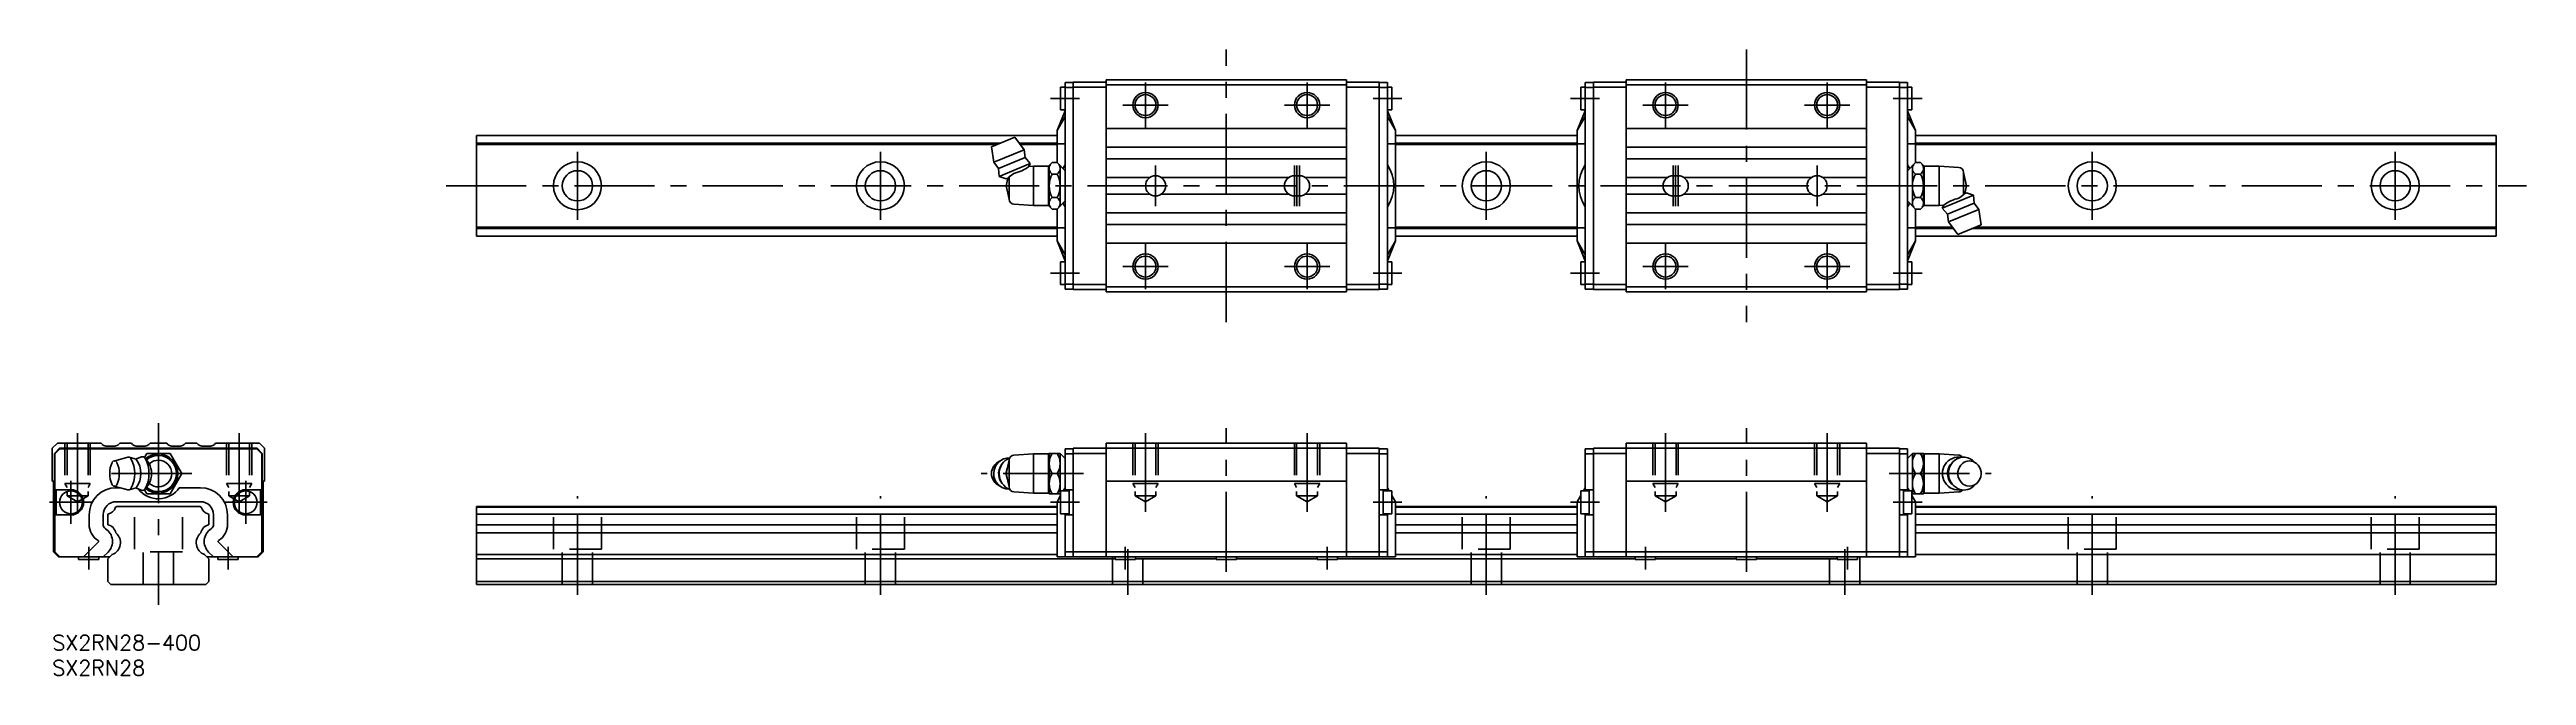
# Model space of a CAD drawing. Extents: x -1 to 490, y -8 to 116.
import ezdxf

# ---------------------------------------------------------------- set-up
doc = ezdxf.new("R2010")
doc.units = 0
doc.header["$LTSCALE"] = 0.5
doc.linetypes.add('CENTER', pattern=[50.8, 31.75, -6.35, 6.35, -6.35])
doc.linetypes.add('DASHED', pattern=[19.05, 12.7, -6.35])
for name, color, linetype in [('MSM_CENTER', 1, 'CENTER'), ('MSM_CONTINUOUS', 7, 'CONTINUOUS'), ('MSM_DASHED', 4, 'DASHED'), ('MSM_NARROW', 5, 'CONTINUOUS'), ('MSM_PART_NUMBER', 7, 'CONTINUOUS')]:
    doc.layers.add(name, color=color, linetype=linetype)
doc.styles.get("Standard").update_dxf_attribs({"font": 'txt.shx', "height": 3, "bigfont": 'bigfont.shx'})

# ---------------------------------------------------------------- blocks, each defined once
blk = doc.blocks.new('*U9')
at = {"layer": 'MSM_PART_NUMBER'}
blk.add_text('SX2RN28-400', height=3, dxfattribs=at).set_placement((0, -3))
blk = doc.blocks.new('*U10')
at = {"layer": 'MSM_PART_NUMBER'}
blk.add_text('SX2RN28', height=3, dxfattribs=at).set_placement((0, -8))

msp = doc.modelspace()

# ---------------------------------------------------------------- linework, layer by layer
at = {"layer": 'MSM_CENTER'}
for p, q in [((232.5, 62), (232.5, 116)), ((335.5, 116), (335.5, 62)), ((216.5, 100.5), (216.5, 109.5)), ((248.5, 100.5), (248.5, 109.5)), ((319.5, 109.5), (319.5, 100.5)), ((351.5, 109.5), (351.5, 100.5)), ((197.7, 106.3), (203.4, 106.3)), ((212, 105), (221, 105)), ((244, 105), (253, 105)), ((261.6, 106.3), (267.3, 106.3)), ((306.4, 106.3), (300.7, 106.3)), ((324, 105), (315, 105)), ((356, 105), (347, 105)), ((370.3, 106.3), (364.6, 106.3)), ((104, 82.25), (104, 95.75)), ((164, 82.25), (164, 95.75)), ((284, 82.25), (284, 95.75)), ((404, 82.25), (404, 95.75)), ((464, 82.25), (464, 95.75)), ((78, 89), (490, 89)), ((218.5, 85), (218.5, 93)), ((246, 93), (246, 85)), ((246.5, 93), (246.5, 85)), ((247, 93), (247, 85)), ((321, 93), (321, 85)), ((321.5, 93), (321.5, 85)), ((322, 93), (322, 85)), ((349.5, 85), (349.5, 93)), ((216.5, 68.5), (216.5, 77.5)), ((248.5, 68.5), (248.5, 77.5)), ((319.5, 77.5), (319.5, 68.5)), ((351.5, 77.5), (351.5, 68.5)), ((197.7, 71.7), (203.4, 71.7)), ((212, 73), (221, 73)), ((244, 73), (253, 73)), ((261.6, 71.7), (267.3, 71.7)), ((306.4, 71.7), (300.7, 71.7)), ((324, 73), (315, 73)), ((356, 73), (347, 73)), ((370.3, 71.7), (364.6, 71.7)), ((5, 40), (5, 24.41)), ((21, 42), (21, 6)), ((37, 40), (37, 24.41)), ((216.5, 40), (216.5, 24.41)), ((232.5, 12.5), (232.5, 41)), ((248.5, 40), (248.5, 24.41)), ((319.5, 40), (319.5, 24.41)), ((335.5, 12.5), (335.5, 41)), ((351.5, 40), (351.5, 24.41)), ((3.7, 22.05), (3.7, 30.55)), ((27.62, 32), (9.36, 32)), ((38.3, 22.05), (38.3, 30.55)), ((204.2, 32), (183.99, 32)), ((363.8, 32), (384.01, 32)), ((-0.55, 26.3), (7.95, 26.3)), ((34.05, 26.3), (42.55, 26.3)), ((104, 8), (104, 27.5)), ((164, 8), (164, 27.5)), ((203.4, 26.3), (197.7, 26.3)), ((261.6, 26.3), (267.3, 26.3)), ((284, 8), (284, 27.5)), ((306.4, 26.3), (300.7, 26.3)), ((364.6, 26.3), (370.3, 26.3)), ((404, 8), (404, 27.5)), ((464, 8), (464, 27.5)), ((7.2, 13), (7.2, 17.5)), ((34.8, 13), (34.8, 17.5)), ((212.5, 13), (212.5, 17.5)), ((213, 8), (213, 17)), ((252.5, 13), (252.5, 17.5)), ((315.5, 13), (315.5, 17.5)), ((355, 8), (355, 17)), ((355.5, 13), (355.5, 17.5))]:
    msp.add_line(p, q, dxfattribs=at)
at = {"layer": 'MSM_CONTINUOUS'}
for p, q in [((199.7, 104.05), (199.7, 108.55)), ((199.7, 108.55), (200.6, 108.55)), ((200.6, 68.5), (200.6, 109.5)), ((200.6, 109.5), (202.2, 109.5)), ((200.6, 108.5), (202.2, 108.5)), ((202.2, 109.55), (208.7, 109.55)), ((202.2, 109.55), (202.2, 68.45)), ((202.2, 108.55), (208.7, 108.55)), ((208.7, 110), (208.7, 68)), ((256.3, 110), (208.7, 110)), ((256.3, 109), (208.7, 109)), ((256.3, 110), (256.3, 68)), ((262.8, 109.55), (256.3, 109.55)), ((262.8, 108.55), (256.3, 108.55)), ((262.8, 109.55), (262.8, 68.45)), ((264.4, 109.5), (262.8, 109.5)), ((264.4, 108.5), (262.8, 108.5)), ((264.4, 68.5), (264.4, 109.5)), ((265.3, 108.55), (264.4, 108.55)), ((265.3, 104.05), (265.3, 108.55)), ((302.7, 104.05), (302.7, 108.55)), ((302.7, 108.55), (303.6, 108.55)), ((303.6, 109.5), (303.6, 68.5)), ((303.6, 109.5), (305.2, 109.5)), ((303.6, 108.5), (305.2, 108.5)), ((305.2, 68.45), (305.2, 109.55)), ((305.2, 109.55), (311.7, 109.55)), ((305.2, 108.55), (311.7, 108.55)), ((311.7, 68), (311.7, 110)), ((311.7, 110), (359.3, 110)), ((311.7, 109), (359.3, 109)), ((359.3, 68), (359.3, 110)), ((365.8, 109.55), (359.3, 109.55)), ((365.8, 108.55), (359.3, 108.55)), ((365.8, 68.45), (365.8, 109.55)), ((367.4, 109.5), (365.8, 109.5)), ((367.4, 108.5), (365.8, 108.5)), ((367.4, 109.5), (367.4, 68.5)), ((368.3, 108.55), (367.4, 108.55)), ((368.3, 104.05), (368.3, 108.55)), ((199, 99.93), (200.6, 103.83)), ((199.7, 104.05), (200.6, 104.05)), ((265.3, 104.05), (264.4, 104.05)), ((266, 99.93), (264.4, 103.83)), ((302, 99.93), (303.6, 103.83)), ((302.7, 104.05), (303.6, 104.05)), ((368.3, 104.05), (367.4, 104.05)), ((369, 99.93), (367.4, 103.83)), ((199, 99), (84, 99)), ((84, 79), (84, 99)), ((186, 96.73), (190.62, 98.64)), ((192.47, 96.16), (190.62, 98.64)), ((199, 99.93), (200.6, 102.7)), ((199, 99.93), (199, 93.6)), ((256.3, 100.35), (208.7, 100.35)), ((266, 99.93), (264.4, 102.7)), ((266, 99.93), (266, 78.07)), ((266, 99), (302, 99)), ((302, 99.93), (303.6, 102.7)), ((302, 78.07), (302, 99.93)), ((311.7, 100.35), (359.3, 100.35)), ((369, 99.93), (367.4, 102.7)), ((369, 93.6), (369, 99.93)), ((369, 99), (484, 99)), ((484, 99), (484, 79)), ((187.82, 97.48), (84, 97.48)), ((187.13, 97.2), (84, 97.2)), ((186, 96.73), (186.44, 93.67)), ((186.44, 93.67), (192.47, 96.16)), ((186.44, 93.67), (187.41, 92.45)), ((187.41, 92.45), (192.65, 94.61)), ((187.51, 90.87), (193.69, 93.42)), ((199, 97.48), (191.48, 97.48)), ((199, 97.2), (191.69, 97.2)), ((192.65, 94.61), (192.47, 96.16)), ((193.69, 93.42), (192.65, 94.61)), ((193.41, 92.82), (193.69, 93.42)), ((197.3, 92.87), (198.04, 93.62)), ((198.04, 93.62), (198.98, 93.62)), ((198.98, 93.62), (200.6, 92)), ((199, 97.33), (200.6, 97.33)), ((256.3, 96.65), (208.7, 96.65)), ((256.3, 94.35), (208.7, 94.35)), ((266, 97.33), (264.4, 97.33)), ((266, 97.48), (302, 97.48)), ((266, 97.2), (302, 97.2)), ((302, 97.33), (303.6, 97.33)), ((311.7, 96.65), (359.3, 96.65)), ((311.7, 94.35), (359.3, 94.35)), ((369, 97.33), (367.4, 97.33)), ((369.02, 93.62), (367.4, 92)), ((369, 97.48), (484, 97.48)), ((369, 97.2), (484, 97.2)), ((369.96, 93.62), (369.02, 93.62)), ((370.7, 92.87), (369.96, 93.62)), ((187.41, 92.45), (187.51, 90.87)), ((187.51, 90.87), (188.9, 90.36)), ((188.9, 90.36), (189.38, 90.56)), ((188.9, 89), (189.24, 90.5)), ((188.9, 89), (189.5, 86.35)), ((189.38, 90.56), (189.5, 90.81)), ((189.5, 90.81), (190.44, 91.46)), ((189.5, 86.35), (189.5, 90.81)), ((194.3, 92.87), (193.41, 92.82)), ((197.3, 92.87), (194.3, 92.87)), ((194.3, 85.13), (194.3, 92.87)), ((197.3, 85.13), (197.3, 92.87)), ((197.43, 93), (197.43, 85)), ((198.04, 91.31), (198.98, 91.31)), ((199.6, 93), (199.6, 85)), ((200.14, 92.46), (200.6, 93.14)), ((217.37, 90.65), (208.7, 90.65)), ((244.87, 90.65), (219.63, 90.65)), ((246, 91), (247, 91)), ((256.3, 90.65), (248.13, 90.65)), ((319.87, 90.65), (311.7, 90.65)), ((321, 91), (322, 91)), ((348.37, 90.65), (323.13, 90.65)), ((359.3, 90.65), (350.63, 90.65)), ((367.86, 92.46), (367.4, 93.14)), ((368.4, 93), (368.4, 85)), ((369.96, 91.31), (369.02, 91.31)), ((370.57, 93), (370.57, 85)), ((370.7, 92.87), (373.7, 92.87)), ((370.7, 92.87), (370.7, 85.13)), ((373.7, 92.87), (373.7, 85.13)), ((373.7, 92.87), (377.56, 92.65)), ((379.1, 89), (378.5, 91.65)), ((378.5, 91.65), (378.5, 87.19)), ((379.1, 89), (378.76, 87.5)), ((194.3, 85.13), (190.44, 85.35)), ((197.3, 85.13), (194.3, 85.13)), ((197.3, 85.13), (198.04, 84.38)), ((198.04, 86.69), (198.98, 86.69)), ((198.04, 84.38), (198.98, 84.38)), ((198.98, 84.38), (200.6, 86)), ((199, 84.4), (199, 78.07)), ((200.14, 85.54), (200.6, 84.86)), ((217.37, 87.35), (208.7, 87.35)), ((256.3, 83.65), (208.7, 83.65)), ((244.87, 87.35), (219.63, 87.35)), ((246, 87), (247, 87)), ((256.3, 87.35), (248.13, 87.35)), ((319.87, 87.35), (311.7, 87.35)), ((311.7, 83.65), (359.3, 83.65)), ((321, 87), (322, 87)), ((348.37, 87.35), (323.13, 87.35)), ((359.3, 87.35), (350.63, 87.35)), ((369.02, 84.38), (367.4, 86)), ((367.86, 85.54), (367.4, 84.86)), ((369, 78.07), (369, 84.4)), ((369.96, 86.69), (369.02, 86.69)), ((369.96, 84.38), (369.02, 84.38)), ((370.7, 85.13), (369.96, 84.38)), ((370.7, 85.13), (373.7, 85.13)), ((373.7, 85.13), (374.59, 85.18)), ((380.49, 87.13), (374.31, 84.58)), ((374.59, 85.18), (374.31, 84.58)), ((374.31, 84.58), (375.35, 83.39)), ((380.59, 85.55), (375.35, 83.39)), ((381.56, 84.33), (375.53, 81.84)), ((378.5, 87.19), (377.56, 86.54)), ((378.62, 87.44), (378.5, 87.19)), ((379.1, 87.64), (378.62, 87.44)), ((380.49, 87.13), (379.1, 87.64)), ((380.59, 85.55), (380.49, 87.13)), ((381.56, 84.33), (380.59, 85.55)), ((382, 81.27), (381.56, 84.33)), ((199, 80.8), (84, 80.8)), ((199, 80.52), (84, 80.52)), ((199, 79), (84, 79)), ((199, 80.67), (200.6, 80.67)), ((256.3, 81.35), (208.7, 81.35)), ((266, 80.67), (264.4, 80.67)), ((266, 80.8), (302, 80.8)), ((266, 80.52), (302, 80.52)), ((266, 79), (302, 79)), ((302, 80.67), (303.6, 80.67)), ((311.7, 81.35), (359.3, 81.35)), ((369, 80.67), (367.4, 80.67)), ((369, 80.8), (376.31, 80.8)), ((369, 80.52), (376.52, 80.52)), ((369, 79), (484, 79)), ((375.35, 83.39), (375.53, 81.84)), ((375.53, 81.84), (377.38, 79.36)), ((382, 81.27), (377.38, 79.36)), ((380.18, 80.52), (484, 80.52)), ((380.87, 80.8), (484, 80.8)), ((199, 78.07), (200.6, 75.3)), ((199, 78.07), (200.6, 74.17)), ((199.7, 73.95), (199.7, 69.45)), ((199.7, 73.95), (200.6, 73.95)), ((256.3, 77.65), (208.7, 77.65)), ((266, 78.07), (264.4, 75.3)), ((266, 78.07), (264.4, 74.17)), ((265.3, 73.95), (264.4, 73.95)), ((265.3, 73.95), (265.3, 69.45)), ((302, 78.07), (303.6, 75.3)), ((302, 78.07), (303.6, 74.17)), ((302.7, 73.95), (302.7, 69.45)), ((302.7, 73.95), (303.6, 73.95)), ((311.7, 77.65), (359.3, 77.65)), ((369, 78.07), (367.4, 75.3)), ((369, 78.07), (367.4, 74.17)), ((368.3, 73.95), (367.4, 73.95)), ((368.3, 73.95), (368.3, 69.45)), ((199.7, 69.45), (200.6, 69.45)), ((200.6, 69.5), (202.2, 69.5)), ((202.2, 69.45), (208.7, 69.45)), ((256.3, 69), (208.7, 69)), ((262.8, 69.45), (256.3, 69.45)), ((264.4, 69.5), (262.8, 69.5)), ((265.3, 69.45), (264.4, 69.45)), ((302.7, 69.45), (303.6, 69.45)), ((303.6, 69.5), (305.2, 69.5)), ((305.2, 69.45), (311.7, 69.45)), ((311.7, 69), (359.3, 69)), ((365.8, 69.45), (359.3, 69.45)), ((367.4, 69.5), (365.8, 69.5)), ((368.3, 69.45), (367.4, 69.45)), ((200.6, 68.5), (202.2, 68.5)), ((202.2, 68.45), (208.7, 68.45)), ((208.7, 68), (256.3, 68)), ((262.8, 68.45), (256.3, 68.45)), ((264.4, 68.5), (262.8, 68.5)), ((303.6, 68.5), (305.2, 68.5)), ((305.2, 68.45), (311.7, 68.45)), ((311.7, 68), (359.3, 68)), ((365.8, 68.45), (359.3, 68.45)), ((367.4, 68.5), (365.8, 68.5)), ((0, 37), (1, 38)), ((0, 37), (0, 30.5)), ((1.45, 37), (0.45, 36)), ((0.45, 36), (0.45, 16.5)), ((0.5, 35.9), (1.5, 36.9)), ((0.5, 35.9), (0.5, 28.8)), ((1, 38), (9.65, 38)), ((1.45, 37), (40.55, 37)), ((1.5, 36.9), (40.5, 36.9)), ((9.65, 38), (9.91, 37.74)), ((10.61, 37.45), (12.39, 37.45)), ((12.18, 34.48), (14.95, 35.24)), ((13.35, 38), (13.09, 37.74)), ((13.35, 38), (15.65, 38)), ((15.24, 35.24), (16.6, 34.82)), ((15.65, 38), (15.91, 37.74)), ((16.46, 34.86), (17.65, 35.3)), ((16.61, 37.45), (18.39, 37.45)), ((18.69, 36), (18.23, 35.21)), ((18.32, 35.11), (19.17, 34.01)), ((23.31, 36), (18.69, 36)), ((19.35, 38), (19.09, 37.74)), ((19.35, 38), (22.65, 38)), ((22.65, 38), (22.91, 37.74)), ((25.62, 32), (23.31, 36)), ((25.39, 37.45), (23.61, 37.45)), ((26.35, 38), (26.09, 37.74)), ((28.65, 38), (26.35, 38)), ((28.65, 38), (28.91, 37.74)), ((31.39, 37.45), (29.61, 37.45)), ((32.35, 38), (32.09, 37.74)), ((41, 38), (32.35, 38)), ((41.5, 35.9), (40.5, 36.9)), ((40.55, 37), (41.55, 36)), ((42, 37), (41, 38)), ((41.5, 35.9), (41.5, 28.8)), ((41.55, 36), (41.55, 16.5)), ((42, 37), (42, 30.5)), ((188.9, 32), (189.5, 34.65)), ((189.5, 29.35), (189.5, 34.65)), ((194.3, 35.88), (190.44, 35.65)), ((197.3, 35.88), (194.3, 35.88)), ((194.3, 28.12), (194.3, 35.88)), ((197.3, 35.88), (197.43, 36)), ((197.3, 28.12), (197.3, 35.88)), ((197.43, 36), (197.43, 28)), ((197.43, 36), (199.6, 36)), ((199.6, 36), (199.6, 28)), ((199.6, 36), (200.6, 35)), ((200.6, 28.55), (200.6, 36.9)), ((200.6, 36.9), (202.2, 36.9)), ((200.6, 35.9), (202.2, 35.9)), ((262.8, 37), (202.2, 37)), ((202.2, 15.5), (202.2, 37)), ((202.2, 36), (208.7, 36)), ((208.7, 38), (256.3, 38)), ((208.7, 15.5), (208.7, 38)), ((256.3, 15.5), (256.3, 38)), ((262.8, 36), (256.3, 36)), ((262.8, 15.5), (262.8, 37)), ((264.4, 36.9), (262.8, 36.9)), ((264.4, 35.9), (262.8, 35.9)), ((264.4, 28.55), (264.4, 36.9)), ((303.6, 36.9), (305.2, 36.9)), ((303.6, 28.55), (303.6, 36.9)), ((303.6, 35.9), (305.2, 35.9)), ((305.2, 37), (365.8, 37)), ((305.2, 15.5), (305.2, 37)), ((305.2, 36), (311.7, 36)), ((359.3, 38), (311.7, 38)), ((311.7, 15.5), (311.7, 38)), ((359.3, 15.5), (359.3, 38)), ((365.8, 36), (359.3, 36)), ((365.8, 15.5), (365.8, 37)), ((367.4, 36.9), (365.8, 36.9)), ((367.4, 35.9), (365.8, 35.9)), ((367.4, 28.55), (367.4, 36.9)), ((368.4, 36), (367.4, 35)), ((368.4, 36), (368.4, 28)), ((370.57, 36), (368.4, 36)), ((370.57, 36), (370.57, 28)), ((370.7, 35.88), (370.57, 36)), ((370.7, 28.12), (370.7, 35.88)), ((370.7, 35.88), (373.7, 35.88)), ((373.7, 28.12), (373.7, 35.88)), ((373.7, 35.88), (377.56, 35.65)), ((0, 30.5), (0.25, 30.5)), ((0.25, 30.5), (0.25, 16.5)), ((12.18, 29.52), (14.95, 28.76)), ((18.32, 28.89), (19.17, 29.99)), ((23.31, 28), (25.62, 32)), ((41.75, 30.5), (41.75, 16.5)), ((42, 30.5), (41.75, 30.5)), ((188.9, 32), (189.5, 29.35)), ((198.04, 32), (198.98, 32)), ((256.3, 30.5), (208.7, 30.5)), ((311.7, 30.5), (359.3, 30.5)), ((369.96, 32), (369.02, 32)), ((3.7, 28.8), (0.5, 28.8)), ((0.75, 28.8), (0.75, 23.8)), ((12.8, 25.5), (12.52, 25.34)), ((13.35, 29.2), (12.67, 29.2)), ((29.33, 26.43), (12.67, 26.43)), ((29.2, 25.5), (12.8, 25.5)), ((15.24, 28.76), (16.6, 29.18)), ((16.46, 29.14), (17.65, 28.7)), ((18.23, 28.79), (18.69, 28)), ((18.69, 28), (23.31, 28)), ((25.14, 29.2), (29.33, 29.2)), ((29.2, 25.5), (29.48, 25.34)), ((38.3, 28.8), (41.5, 28.8)), ((41.25, 28.8), (41.25, 23.8)), ((84, 25.5), (199, 25.5)), ((84, 25.5), (84, 10)), ((84, 25.34), (199, 25.34)), ((194.3, 28.12), (190.44, 28.35)), ((197.3, 28.12), (194.3, 28.12)), ((197.43, 28), (197.3, 28.12)), ((197.43, 28), (199.6, 28)), ((199, 26.43), (199.7, 27.64)), ((199, 15.5), (199, 26.43)), ((199.6, 28), (199.7, 28.1)), ((199.7, 24.05), (199.7, 28.55)), ((199.7, 28.55), (201.4, 28.55)), ((200.15, 28.55), (200.33, 28.73)), ((200.22, 28.55), (200.6, 29.2)), ((200.6, 28.8), (202.2, 28.8)), ((201.4, 23.8), (201.4, 28.8)), ((264.4, 28.8), (262.8, 28.8)), ((263.6, 23.8), (263.6, 28.8)), ((265.3, 28.55), (263.6, 28.55)), ((264.78, 28.55), (264.4, 29.2)), ((265.3, 24.05), (265.3, 28.55)), ((266, 26.43), (265.3, 27.64)), ((266, 15.5), (266, 26.43)), ((266, 25.5), (302, 25.5)), ((266, 25.34), (302, 25.34)), ((302, 26.43), (302.7, 27.64)), ((302, 15.5), (302, 26.43)), ((302.7, 24.05), (302.7, 28.55)), ((302.7, 28.55), (304.4, 28.55)), ((303.22, 28.55), (303.6, 29.2)), ((303.6, 28.8), (305.2, 28.8)), ((304.4, 23.8), (304.4, 28.8)), ((367.4, 28.8), (365.8, 28.8)), ((366.6, 23.8), (366.6, 28.8)), ((368.3, 28.55), (366.6, 28.55)), ((367.78, 28.55), (367.4, 29.2)), ((367.85, 28.55), (367.67, 28.73)), ((368.3, 24.05), (368.3, 28.55)), ((368.4, 28), (368.3, 28.1)), ((369, 26.43), (368.3, 27.64)), ((370.57, 28), (368.4, 28)), ((369, 15.5), (369, 26.43)), ((369, 25.5), (484, 25.5)), ((369, 25.34), (484, 25.34)), ((370.57, 28), (370.7, 28.12)), ((370.7, 28.12), (373.7, 28.12)), ((373.7, 28.12), (377.56, 28.35)), ((484, 10), (484, 25.5)), ((0.5, 23.8), (0.5, 16.5)), ((3.7, 23.8), (0.5, 23.8)), ((7.3, 23.83), (7.3, 21.92)), ((10.07, 23.83), (10.07, 21.92)), ((11, 21.86), (11, 23.94)), ((31, 21.86), (31, 23.94)), ((31.93, 23.83), (31.93, 21.92)), ((34.7, 23.83), (34.7, 21.92)), ((38.3, 23.8), (41.5, 23.8)), ((41.5, 23.8), (41.5, 16.5)), ((84, 23.94), (199, 23.94)), ((84, 21.86), (199, 21.86)), ((84, 20.24), (199, 20.24)), ((199.7, 24.05), (201.4, 24.05)), ((200.6, 24.05), (200.6, 15.5)), ((200.6, 23.8), (202.2, 23.8)), ((264.4, 23.8), (262.8, 23.8)), ((265.3, 24.05), (263.6, 24.05)), ((264.4, 24.05), (264.4, 15.5)), ((266, 23.94), (302, 23.94)), ((266, 21.86), (302, 21.86)), ((266, 20.24), (302, 20.24)), ((302.7, 24.05), (304.4, 24.05)), ((303.6, 24.05), (303.6, 15.5)), ((303.6, 23.8), (305.2, 23.8)), ((367.4, 23.8), (365.8, 23.8)), ((368.3, 24.05), (366.6, 24.05)), ((367.4, 24.05), (367.4, 15.5)), ((369, 23.94), (484, 23.94)), ((369, 21.86), (484, 21.86)), ((369, 20.24), (484, 20.24)), ((1.25, 15.5), (0.25, 16.5)), ((1.45, 15.5), (0.45, 16.5)), ((1.5, 15.5), (0.5, 16.5)), ((1.25, 15.5), (11.4, 15.5)), ((5.2, 15), (5.2, 15.5)), ((5.2, 15), (9.2, 15)), ((6.17, 15.5), (9.09, 18.42)), ((9.2, 15), (9.2, 15.5)), ((10.09, 15.5), (11.05, 16.46)), ((11, 15.1), (11.85, 15.95)), ((11, 10.6), (11, 15.1)), ((31, 15.1), (30.15, 15.95)), ((40.75, 15.5), (30.6, 15.5)), ((31.91, 15.5), (30.95, 16.46)), ((31, 10.6), (31, 15.1)), ((32.8, 15), (32.8, 15.5)), ((36.8, 15), (32.8, 15)), ((35.83, 15.5), (32.91, 18.42)), ((36.8, 15), (36.8, 15.5)), ((40.5, 15.5), (41.5, 16.5)), ((40.55, 15.5), (41.55, 16.5)), ((40.75, 15.5), (41.75, 16.5)), ((84, 15.95), (199, 15.95)), ((84, 15.1), (210.5, 15.1)), ((199, 15.5), (266, 15.5)), ((200.6, 16.5), (264.4, 16.5)), ((210.5, 15), (210.5, 15.5)), ((210.5, 15), (214.5, 15)), ((214.5, 15), (214.5, 15.5)), ((214.5, 15.1), (230.5, 15.1)), ((230.5, 15), (230.5, 15.5)), ((230.5, 15), (234.5, 15)), ((234.5, 15), (234.5, 15.5)), ((234.5, 15.1), (250.5, 15.1)), ((250.5, 15), (250.5, 15.5)), ((250.5, 15), (254.5, 15)), ((254.5, 15), (254.5, 15.5)), ((254.5, 15.1), (313.5, 15.1)), ((266, 15.95), (302, 15.95)), ((369, 15.5), (302, 15.5)), ((367.4, 16.5), (303.6, 16.5)), ((313.5, 15), (313.5, 15.5)), ((317.5, 15), (313.5, 15)), ((317.5, 15), (317.5, 15.5)), ((317.5, 15.1), (333.5, 15.1)), ((333.5, 15), (333.5, 15.5)), ((337.5, 15), (333.5, 15)), ((337.5, 15), (337.5, 15.5)), ((337.5, 15.1), (353.5, 15.1)), ((353.5, 15), (353.5, 15.5)), ((357.5, 15), (353.5, 15)), ((357.5, 15), (357.5, 15.5)), ((369, 15.95), (484, 15.95)), ((11.6, 10), (11, 10.6)), ((30.4, 10), (11.6, 10)), ((30.4, 10), (31, 10.6)), ((84, 10.6), (484, 10.6)), ((84, 10), (484, 10))]:
    msp.add_line(p, q, dxfattribs=at)
for centre, radius in [((216.5, 105), 2.07), ((248.5, 105), 2.07), ((319.5, 105), 2.07), ((351.5, 105), 2.07), ((104, 89), 4.75), ((164, 89), 4.75), ((284, 89), 4.75), ((404, 89), 4.75), ((464, 89), 4.75), ((104, 89), 3), ((164, 89), 3), ((218.5, 89), 2), ((284, 89), 3), ((349.5, 89), 2), ((404, 89), 3), ((464, 89), 3), ((216.5, 73), 2.07), ((248.5, 73), 2.07), ((319.5, 73), 2.07), ((351.5, 73), 2.07), ((3.7, 26.3), 2.25), ((38.3, 26.3), 2.25)]:
    msp.add_circle(centre, radius, dxfattribs=at)
for centre, radius, start, end in [((198.8, 92.46), 1.38, 145.1732, 236.5582), ((198.22, 92.46), 1.38, 303.4418, 34.8268), ((369.78, 92.46), 1.38, 145.1732, 236.5582), ((369.2, 92.46), 1.38, 303.4418, 34.8268), ((189, 98.54), 7.22, 281.5241, 307.6649), ((202.04, 89), 4.62, 150, 210), ((194.98, 89), 4.62, 330, 30), ((246, 89), 2, 90, 270), ((247, 89), 2, 270, 90), ((258.28, 89), 7.39, 325.9109, 34.0891), ((309.72, 89), 7.39, 145.9109, 214.0891), ((321, 89), 2, 90, 270), ((322, 89), 2, 270, 90), ((373.02, 89), 4.62, 150, 210), ((365.96, 89), 4.62, 330, 30), ((377.5, 91.65), 1, 0, 86.6374), ((190.5, 86.35), 1, 180, 266.6374), ((198.8, 85.54), 1.38, 123.4418, 214.8268), ((198.22, 85.54), 1.38, 325.1732, 56.5582), ((369.78, 85.54), 1.38, 123.4418, 214.8268), ((369.2, 85.54), 1.38, 325.1732, 56.5582), ((379, 79.46), 7.22, 101.5241, 127.6649), ((10.61, 38.45), 1, 225, 270), ((12.31, 34.01), 0.495, 25.5518, 154.4482), ((12.39, 38.45), 1, 270, 315), ((15.08, 34.73), 0.525, 29.5122, 105.3259), ((10.25, 32), 6.08, 330.505, 29.495), ((16.61, 38.45), 1, 225, 270), ((12.92, 32), 4.63, 322.579, 37.421), ((17.86, 34.75), 0.589, 27.8192, 110.3634), ((12.73, 32), 6.41, 331.842, 28.158), ((18.39, 38.45), 1, 270, 315), ((21, 32), 3.88, 229.0908, 130.9092), ((21, 32), 3.59, 228.8302, 131.1698), ((21, 32), 2.65, 227.3474, 132.6525), ((23.61, 38.45), 1, 225, 270), ((25.39, 38.45), 1, 270, 315), ((29.61, 38.45), 1, 225, 270), ((31.39, 38.45), 1, 270, 315), ((188.63, 32), 2.63, 112.9778, 247.0222), ((189.55, 32), 3.11, 88.8818, 268.8043), ((190.9, 31.97), 3.38, 112.4975, 248.37), ((190.5, 34.65), 1, 93.3626, 180), ((200.97, 34), 3.54, 145.6158, 214.3842), ((196.06, 34), 3.54, 325.6158, 34.3842), ((371.94, 34), 3.54, 145.6158, 214.3842), ((367.03, 34), 3.54, 325.6158, 34.3842), ((377.6, 32), 3.28, 79.9067, 280.0633), ((378.9, 32.02), 3.36, 129.8997, 249.9678), ((378.55, 32.45), 2.81, 39.6691, 130.0657), ((377.5, 34.65), 1, 36.7255, 86.6374), ((379.69, 32.34), 2.16, 50.466, 129.3936), ((16.46, 32), 5.1, 154.2008, 205.7992), ((12.31, 29.99), 0.495, 205.5521, 334.4479), ((8.17, 32), 5.1, 334.2008, 25.7992), ((15.11, 32), 4.53, 333.67, 26.33), ((190.44, 32), 3.03, 133.5001, 218.3468), ((191.33, 32), 2.43, 154.8416, 179.6433), ((191.33, 32), 2.43, 180.4962, 205.0189), ((200.97, 30), 3.54, 145.6158, 214.3842), ((196.06, 30), 3.54, 325.6158, 34.3842), ((371.94, 30), 3.54, 145.6158, 214.3842), ((367.03, 30), 3.54, 325.6158, 34.3842), ((378.35, 32), 3, 130.1759, 233.603), ((379.97, 32.01), 2.59, 129.4791, 216.673), ((378.54, 31.55), 2.81, 253.4525, 320.2735), ((379.69, 31.65), 2.15, 213.3179, 326.6813), ((379.42, 32.02), 2.58, 323.2245, 50.4334), ((3.7, 26.3), 2.5, 270, 90), ((12.67, 23.83), 5.37, 90, 180), ((12.67, 23.83), 2.6, 90, 180), ((10.52, 25.98), 2.1, 283.2606, 342.1055), ((15.08, 29.27), 0.525, 254.6741, 330.4878), ((21, 32), 5, 218.0526, 325.9442), ((17.86, 29.25), 0.589, 249.6365, 332.1807), ((29.33, 23.83), 5.37, 0, 90), ((29.33, 23.83), 2.6, 0, 90), ((31.48, 25.98), 2.1, 197.8945, 256.7394), ((38.3, 26.3), 2.5, 90, 270), ((190.5, 29.35), 1, 180, 266.6374), ((377.5, 29.35), 1, 273.3626, 323.2466), ((11.07, 21.92), 3.77, 180, 237.705), ((11.07, 21.92), 1, 180, 237.705), ((8.95, 18.56), 2.97, 315, 57.705), ((10.52, 19.82), 2.1, 11.6299, 76.7394), ((11, 18.3), 2.5, 289.8363, 50.9443), ((31, 18.3), 2.5, 129.0557, 250.1637), ((31.48, 19.82), 2.1, 103.2606, 168.3701), ((33.05, 18.56), 2.97, 122.295, 225), ((30.93, 21.92), 1, 302.295, 0), ((30.93, 21.92), 3.77, 302.295, 0), ((8.95, 18.56), 0.2, 315, 57.705), ((33.05, 18.56), 0.2, 122.295, 225)]:
    msp.add_arc(centre, radius, start, end, dxfattribs=at)
at = {"layer": 'MSM_DASHED'}
for p, q in [((2.5, 38), (2.5, 30)), ((2.93, 38), (2.93, 27.6)), ((7.07, 38), (7.07, 27.6)), ((7.5, 38), (7.5, 30)), ((34.5, 38), (34.5, 30)), ((34.93, 38), (34.93, 27.6)), ((39.07, 38), (39.07, 27.6)), ((39.5, 38), (39.5, 30)), ((214, 38), (214, 30)), ((214.43, 38), (214.43, 27.6)), ((218.57, 38), (218.57, 27.6)), ((219, 38), (219, 30)), ((246, 38), (246, 30)), ((246.43, 38), (246.43, 27.6)), ((250.57, 38), (250.57, 27.6)), ((251, 38), (251, 30)), ((317, 38), (317, 30)), ((317.43, 38), (317.43, 27.6)), ((321.57, 38), (321.57, 27.6)), ((322, 38), (322, 30)), ((349, 38), (349, 30)), ((349.43, 38), (349.43, 27.6)), ((353.57, 38), (353.57, 27.6)), ((354, 38), (354, 30)), ((2.5, 30), (7.5, 30)), ((2.5, 30), (2.93, 29.25)), ((7.5, 30), (7.07, 29.25)), ((34.5, 30), (39.5, 30)), ((34.5, 30), (34.93, 29.25)), ((39.5, 30), (39.07, 29.25)), ((214, 30), (219, 30)), ((214, 30), (214.43, 29.25)), ((219, 30), (218.57, 29.25)), ((246, 30), (251, 30)), ((246, 30), (246.43, 29.25)), ((251, 30), (250.57, 29.25)), ((322, 30), (317, 30)), ((317, 30), (317.43, 29.25)), ((322, 30), (321.57, 29.25)), ((354, 30), (349, 30)), ((349, 30), (349.43, 29.25)), ((354, 30), (353.57, 29.25)), ((2.93, 27.6), (7.07, 27.6)), ((2.93, 27.6), (5, 26.41)), ((7.07, 27.6), (5, 26.41)), ((16.25, 17), (16.25, 25.5)), ((25.75, 17), (25.75, 25.5)), ((34.93, 27.6), (39.07, 27.6)), ((34.93, 27.6), (37, 26.41)), ((39.07, 27.6), (37, 26.41)), ((99.25, 17), (99.25, 25.5)), ((108.75, 17), (108.75, 25.5)), ((159.25, 17), (159.25, 25.5)), ((168.75, 17), (168.75, 25.5)), ((214.43, 27.6), (218.57, 27.6)), ((214.43, 27.6), (216.5, 26.41)), ((218.57, 27.6), (216.5, 26.41)), ((246.43, 27.6), (250.57, 27.6)), ((246.43, 27.6), (248.5, 26.41)), ((250.57, 27.6), (248.5, 26.41)), ((279.25, 17), (279.25, 25.5)), ((288.75, 17), (288.75, 25.5)), ((317.43, 27.6), (319.5, 26.41)), ((321.57, 27.6), (317.43, 27.6)), ((321.57, 27.6), (319.5, 26.41)), ((349.43, 27.6), (351.5, 26.41)), ((353.57, 27.6), (349.43, 27.6)), ((353.57, 27.6), (351.5, 26.41)), ((399.25, 17), (399.25, 25.5)), ((408.75, 17), (408.75, 25.5)), ((459.25, 17), (459.25, 25.5)), ((468.75, 17), (468.75, 25.5)), ((25.75, 16.5), (16.25, 16.5)), ((18, 10), (18, 17)), ((24, 10), (24, 17)), ((108.75, 17), (99.25, 17)), ((101, 10), (101, 17)), ((107, 10), (107, 17)), ((168.75, 17), (159.25, 17)), ((161, 10), (161, 17)), ((167, 10), (167, 17)), ((210, 10), (210, 15.5)), ((216, 10), (216, 15.1)), ((288.75, 17), (279.25, 17)), ((281, 10), (281, 17)), ((287, 10), (287, 17)), ((352, 10), (352, 15.1)), ((358, 10), (358, 15.5)), ((408.75, 17), (399.25, 17)), ((401, 10), (401, 17)), ((407, 10), (407, 17)), ((468.75, 17), (459.25, 17)), ((461, 10), (461, 17)), ((467, 10), (467, 17))]:
    msp.add_line(p, q, dxfattribs=at)
at = {"layer": 'MSM_NARROW'}
for centre in [(216.5, 105), (248.5, 105), (319.5, 105), (351.5, 105), (216.5, 73), (248.5, 73), (319.5, 73), (351.5, 73)]:
    msp.add_circle(centre, 2.5, dxfattribs=at)

# ---------------------------------------------------------------- block references
at = {"layer": 'MSM_CONTINUOUS'}
for name in ['*U9', '*U10']:
    msp.add_blockref(name, (0, 0), dxfattribs=at)

doc.saveas('drawing.dxf')
